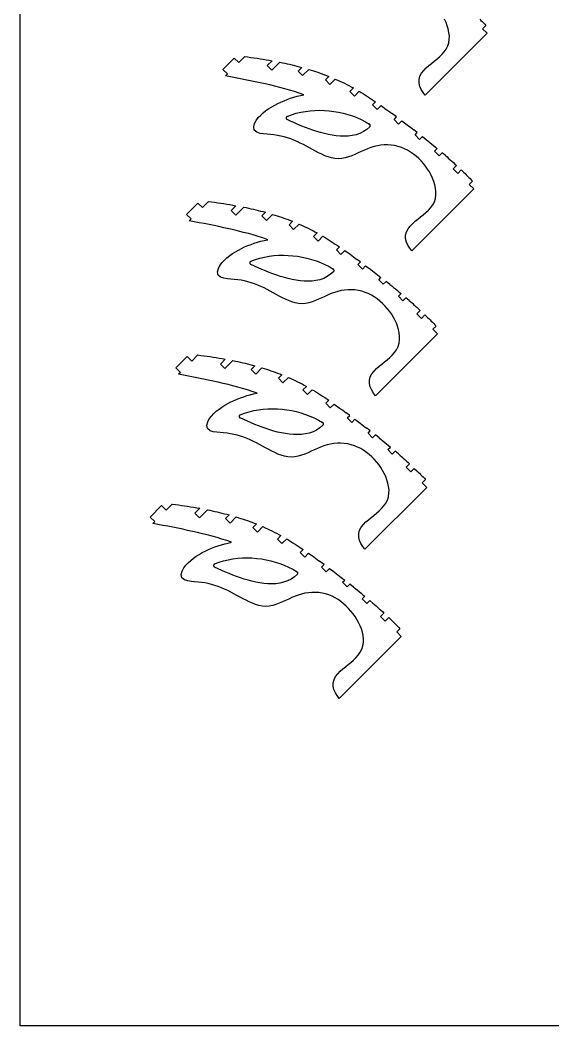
# Model space of a CAD drawing. Extents: x -203 to 90, y -279 to 286.
# Drawn here: x -203.4 to -56.8, y -279.4 to -2.6 of the extents above; entities that cross this region are included whole.
import ezdxf

# ---------------------------------------------------------------- set-up
doc = ezdxf.new("R2010")
doc.units = 0
doc.header["$MEASUREMENT"] = 0
doc.layers.get('0').update_dxf_attribs({"linetype": 'CONTINUOUS'})

msp = doc.modelspace()

# ---------------------------------------------------------------- linework, layer by layer
for p, q in [((-203.35, -279.44), (-203.35, 286.41)), ((-86.18, -3.21), (-86.58, -2.34)), ((-76.91, -2.3), (-76.56, -2.64)), ((-76.56, -2.64), (-76.22, -2.98)), ((-85.83, -4.09), (-86.18, -3.21)), ((-85.56, -5), (-85.83, -4.09)), ((-85.36, -5.94), (-85.56, -5)), ((-76.22, -2.98), (-75.88, -3.33)), ((-76.11, -4.92), (-75.2, -4.02)), ((-74.85, -6.18), (-76.11, -4.92)), ((-75.88, -3.33), (-75.54, -3.67)), ((-75.54, -3.67), (-75.2, -4.02)), ((-74.85, -6.18), (-91.89, -23.22)), ((-85.41, -8.78), (-85.27, -7.83)), ((-85.26, -6.88), (-85.36, -5.94)), ((-85.27, -7.83), (-85.26, -6.88)), ((-86.68, -11.31), (-86.12, -10.53)), ((-86.12, -10.53), (-85.69, -9.68)), ((-85.69, -9.68), (-85.41, -8.78)), ((-147.59, -16.14), (-144.47, -13.01)), ((-143.21, -14.27), (-144.47, -13.01)), ((-141.54, -12.6), (-143.21, -14.27)), ((-141.54, -12.6), (-140.7, -12.71)), ((-140.7, -12.71), (-139.86, -12.82)), ((-139.86, -12.82), (-139.02, -12.93)), ((-139.02, -12.93), (-138.18, -13.05)), ((-138.18, -13.05), (-137.34, -13.18)), ((-137.34, -13.18), (-136.5, -13.31)), ((-136.5, -13.31), (-135.66, -13.45)), ((-135.66, -13.45), (-134.83, -13.59)), ((-135.34, -15.09), (-133.99, -13.74)), ((-134.83, -13.59), (-133.99, -13.74)), ((-89.47, -13.89), (-88.73, -13.29)), ((-88.73, -13.29), (-88.01, -12.67)), ((-88.01, -12.67), (-87.31, -12.01)), ((-87.31, -12.01), (-86.68, -11.31)), ((-147.59, -16.14), (-146.33, -17.39)), ((-135.34, -15.09), (-134.08, -16.34)), ((-131.88, -14.15), (-134.08, -16.34)), ((-131.88, -14.15), (-131.21, -14.29)), ((-131.21, -14.29), (-130.54, -14.43)), ((-130.54, -14.43), (-129.87, -14.58)), ((-129.87, -14.58), (-129.2, -14.73)), ((-129.2, -14.73), (-128.53, -14.89)), ((-128.53, -14.89), (-127.87, -15.05)), ((-127.87, -15.05), (-127.2, -15.22)), ((-127.2, -15.22), (-126.54, -15.39)), ((-126.89, -16.58), (-125.88, -15.57)), ((-126.89, -16.58), (-125.63, -17.83)), ((-126.54, -15.39), (-125.88, -15.57)), ((-123.92, -16.13), (-125.63, -17.83)), ((-123.92, -16.13), (-123.3, -16.32)), ((-123.3, -16.32), (-122.68, -16.52)), ((-122.68, -16.52), (-122.07, -16.72)), ((-92.9, -17.16), (-92.32, -16.41)), ((-92.32, -16.41), (-91.66, -15.72)), ((-91.66, -15.72), (-90.95, -15.09)), ((-90.95, -15.09), (-90.21, -14.48)), ((-90.21, -14.48), (-89.47, -13.89)), ((-146.33, -17.39), (-146.86, -17.92)), ((-145.49, -18.17), (-146.86, -17.92)), ((-144.12, -18.43), (-145.49, -18.17)), ((-142.76, -18.69), (-144.12, -18.43)), ((-141.4, -18.96), (-142.76, -18.69)), ((-140.04, -19.23), (-141.4, -18.96)), ((-138.68, -19.52), (-140.04, -19.23)), ((-122.07, -16.72), (-121.45, -16.93)), ((-121.45, -16.93), (-120.84, -17.14)), ((-120.84, -17.14), (-120.23, -17.36)), ((-120.23, -17.36), (-119.62, -17.58)), ((-119.62, -17.58), (-119.02, -17.81)), ((-119.38, -19.02), (-118.42, -18.05)), ((-119.38, -19.02), (-118.12, -20.28)), ((-119.02, -17.81), (-118.42, -18.05)), ((-116.64, -18.79), (-118.12, -20.28)), ((-116.64, -18.79), (-116.01, -19.07)), ((-116.01, -19.07), (-115.37, -19.36)), ((-115.37, -19.36), (-114.75, -19.66)), ((-93.6, -18.92), (-93.35, -18)), ((-93.59, -19.87), (-93.6, -18.92)), ((-93.35, -18), (-92.9, -17.16)), ((-137.32, -19.81), (-138.68, -19.52)), ((-135.96, -20.11), (-137.32, -19.81)), ((-134.61, -20.42), (-135.96, -20.11)), ((-133.26, -20.75), (-134.61, -20.42)), ((-131.91, -21.08), (-133.26, -20.75)), ((-130.56, -21.44), (-131.91, -21.08)), ((-129.23, -21.81), (-130.56, -21.44)), ((-127.9, -22.21), (-129.23, -21.81)), ((-114.75, -19.66), (-114.12, -19.96)), ((-114.12, -19.96), (-113.5, -20.27)), ((-113.5, -20.27), (-112.89, -20.59)), ((-112.89, -20.59), (-112.27, -20.91)), ((-112.63, -22.21), (-111.66, -21.24)), ((-112.27, -20.91), (-111.66, -21.24)), ((-93.36, -20.79), (-93.59, -19.87)), ((-92.97, -21.66), (-93.36, -20.79)), ((-92.47, -22.46), (-92.97, -21.66)), ((-131.6, -25.11), (-130.73, -24.74)), ((-130.73, -24.74), (-129.84, -24.39)), ((-129.84, -24.39), (-128.94, -24.08)), ((-128.94, -24.08), (-128.04, -23.79)), ((-128.04, -23.79), (-127.12, -23.53)), ((-126.57, -22.64), (-127.9, -22.21)), ((-127.12, -23.53), (-126.19, -23.3)), ((-125.26, -23.1), (-126.57, -22.64)), ((-126.19, -23.3), (-125.26, -23.1)), ((-112.63, -22.21), (-111.37, -23.47)), ((-110.06, -22.16), (-111.37, -23.47)), ((-110.06, -22.16), (-109.49, -22.5)), ((-109.49, -22.5), (-108.91, -22.85)), ((-108.91, -22.85), (-108.34, -23.21)), ((-108.34, -23.21), (-107.78, -23.57)), ((-107.78, -23.57), (-107.21, -23.94)), ((-107.21, -23.94), (-106.65, -24.31)), ((-106.65, -24.31), (-106.1, -24.68)), ((-106.1, -24.68), (-105.54, -25.06)), ((-91.89, -23.22), (-92.47, -22.46)), ((-136.47, -28.07), (-135.73, -27.48)), ((-135.73, -27.48), (-134.95, -26.93)), ((-134.95, -26.93), (-134.14, -26.42)), ((-134.14, -26.42), (-133.31, -25.95)), ((-133.31, -25.95), (-132.47, -25.52)), ((-132.47, -25.52), (-131.6, -25.11)), ((-126.14, -27.9), (-124.86, -27.67)), ((-124.86, -27.67), (-123.56, -27.5)), ((-123.56, -27.5), (-122.25, -27.41)), ((-122.25, -27.41), (-120.94, -27.38)), ((-120.94, -27.38), (-119.63, -27.42)), ((-119.63, -27.42), (-118.32, -27.52)), ((-118.32, -27.52), (-117.02, -27.69)), ((-117.02, -27.69), (-115.73, -27.91)), ((-106.36, -25.89), (-105.54, -25.06)), ((-106.36, -25.89), (-105.1, -27.15)), ((-104.06, -26.1), (-105.1, -27.15)), ((-104.06, -26.1), (-102.62, -27.13)), ((-102.62, -27.13), (-102.14, -27.48)), ((-102.14, -27.48), (-101.66, -27.83)), ((-138.84, -31.01), (-138.39, -30.17)), ((-138.39, -30.17), (-137.82, -29.41)), ((-137.82, -29.41), (-137.17, -28.71)), ((-137.17, -28.71), (-136.47, -28.07)), ((-130.17, -29.4), (-130.18, -29.49)), ((-130.18, -29.49), (-130.17, -29.58)), ((-130.14, -29.31), (-130.17, -29.4)), ((-130.17, -29.58), (-130.15, -29.66)), ((-130.15, -29.66), (-130.11, -29.74)), ((-130.1, -29.23), (-130.14, -29.31)), ((-130.11, -29.74), (-130.06, -29.81)), ((-130.04, -29.17), (-130.1, -29.23)), ((-130.06, -29.81), (-129.99, -29.87)), ((-129.97, -29.11), (-130.04, -29.17)), ((-129.99, -29.87), (-129.91, -29.92)), ((-129.89, -29.07), (-129.97, -29.11)), ((-128.92, -30.39), (-129.91, -29.92)), ((-129.89, -29.07), (-128.67, -28.6)), ((-127.91, -30.85), (-128.92, -30.39)), ((-128.67, -28.6), (-127.42, -28.21)), ((-127.42, -28.21), (-126.14, -27.9)), ((-115.73, -27.91), (-114.46, -28.2)), ((-114.46, -28.2), (-113.19, -28.54)), ((-113.19, -28.54), (-111.95, -28.95)), ((-111.95, -28.95), (-110.72, -29.41)), ((-110.72, -29.41), (-109.52, -29.94)), ((-109.52, -29.94), (-108.35, -30.53)), ((-101.66, -27.83), (-101.19, -28.17)), ((-99.76, -29.22), (-101.19, -28.17)), ((-100.47, -29.94), (-99.76, -29.22)), ((-100.47, -29.94), (-99.21, -31.2)), ((-98.31, -30.3), (-99.21, -31.2)), ((-98.31, -30.3), (-96.9, -31.36)), ((-139.08, -31.93), (-138.84, -31.01)), ((-138.92, -32.85), (-139.08, -31.93)), ((-138.2, -33.45), (-138.92, -32.85)), ((-126.91, -31.29), (-127.91, -30.85)), ((-125.89, -31.72), (-126.91, -31.29)), ((-124.86, -32.13), (-125.89, -31.72)), ((-123.83, -32.52), (-124.86, -32.13)), ((-122.79, -32.88), (-123.83, -32.52)), ((-121.74, -33.22), (-122.79, -32.88)), ((-120.69, -33.53), (-121.74, -33.22)), ((-107.95, -32.65), (-108.87, -33.26)), ((-108.35, -30.53), (-107.22, -31.19)), ((-107.13, -31.91), (-107.95, -32.65)), ((-107.16, -31.23), (-107.22, -31.19)), ((-107.11, -31.28), (-107.16, -31.23)), ((-107.13, -31.91), (-107.08, -31.86)), ((-107.07, -31.33), (-107.11, -31.28)), ((-107.08, -31.86), (-107.05, -31.8)), ((-107.04, -31.39), (-107.07, -31.33)), ((-107.05, -31.8), (-107.02, -31.73)), ((-107.01, -31.46), (-107.04, -31.39)), ((-107.02, -31.73), (-107, -31.67)), ((-107, -31.53), (-107.01, -31.46)), ((-107, -31.6), (-107, -31.53)), ((-107, -31.67), (-107, -31.6)), ((-96.9, -31.36), (-96.43, -31.71)), ((-96.43, -31.71), (-95.96, -32.07)), ((-95.96, -32.07), (-95.49, -32.43)), ((-95.49, -32.43), (-95.03, -32.78)), ((-94.09, -33.5), (-95.03, -32.78)), ((-137.29, -33.73), (-138.2, -33.45)), ((-136.35, -33.88), (-137.29, -33.73)), ((-135.41, -33.97), (-136.35, -33.88)), ((-134.46, -34.05), (-135.41, -33.97)), ((-133.51, -34.14), (-134.46, -34.05)), ((-132.57, -34.28), (-133.51, -34.14)), ((-131.63, -34.46), (-132.57, -34.28)), ((-130.71, -34.69), (-131.63, -34.46)), ((-129.8, -34.96), (-130.71, -34.69)), ((-128.89, -35.27), (-129.8, -34.96)), ((-128.01, -35.61), (-128.89, -35.27)), ((-127.13, -35.99), (-128.01, -35.61)), ((-126.27, -36.39), (-127.13, -35.99)), ((-119.62, -33.81), (-120.69, -33.53)), ((-118.54, -34.06), (-119.62, -33.81)), ((-117.46, -34.26), (-118.54, -34.06)), ((-116.37, -34.41), (-117.46, -34.26)), ((-115.27, -34.51), (-116.37, -34.41)), ((-114.17, -34.54), (-115.27, -34.51)), ((-113.07, -34.49), (-114.17, -34.54)), ((-111.97, -34.35), (-113.07, -34.49)), ((-110.9, -34.11), (-111.97, -34.35)), ((-109.85, -33.75), (-110.9, -34.11)), ((-108.87, -33.26), (-109.85, -33.75)), ((-94.71, -34.12), (-94.09, -33.5)), ((-94.71, -34.12), (-93.45, -35.38)), ((-92.68, -34.61), (-93.45, -35.38)), ((-92.68, -34.61), (-91.65, -35.43)), ((-91.65, -35.43), (-91.13, -35.84)), ((-91.13, -35.84), (-90.62, -36.26)), ((-125.42, -36.82), (-126.27, -36.39)), ((-124.58, -37.26), (-125.42, -36.82)), ((-123.74, -37.72), (-124.58, -37.26)), ((-122.9, -38.17), (-123.74, -37.72)), ((-122.07, -38.63), (-122.9, -38.17)), ((-121.22, -39.07), (-122.07, -38.63)), ((-109.51, -38.72), (-110.38, -39.12)), ((-108.64, -38.33), (-109.51, -38.72)), ((-107.77, -37.96), (-108.64, -38.33)), ((-106.87, -37.63), (-107.77, -37.96)), ((-105.97, -37.35), (-106.87, -37.63)), ((-105.04, -37.13), (-105.97, -37.35)), ((-104.1, -36.98), (-105.04, -37.13)), ((-103.15, -36.89), (-104.1, -36.98)), ((-102.2, -36.89), (-103.15, -36.89)), ((-101.25, -36.95), (-102.2, -36.89)), ((-100.31, -37.1), (-101.25, -36.95)), ((-99.38, -37.31), (-100.31, -37.1)), ((-98.47, -37.6), (-99.38, -37.31)), ((-97.59, -37.96), (-98.47, -37.6)), ((-96.74, -38.39), (-97.59, -37.96)), ((-95.92, -38.88), (-96.74, -38.39)), ((-90.62, -36.26), (-90.11, -36.68)), ((-90.11, -36.68), (-89.6, -37.09)), ((-89.6, -37.09), (-89.09, -37.52)), ((-89.31, -38.66), (-88.58, -37.94)), ((-89.31, -38.66), (-88.05, -39.92)), ((-89.09, -37.52), (-88.58, -37.94)), ((-120.37, -39.49), (-121.22, -39.07)), ((-119.5, -39.88), (-120.37, -39.49)), ((-118.61, -40.21), (-119.5, -39.88)), ((-117.7, -40.48), (-118.61, -40.21)), ((-116.76, -40.66), (-117.7, -40.48)), ((-115.81, -40.72), (-116.76, -40.66)), ((-114.86, -40.67), (-115.81, -40.72)), ((-113.92, -40.49), (-114.86, -40.67)), ((-113.01, -40.22), (-113.92, -40.49)), ((-112.12, -39.88), (-113.01, -40.22)), ((-111.25, -39.51), (-112.12, -39.88)), ((-110.38, -39.12), (-111.25, -39.51)), ((-95.14, -39.42), (-95.92, -38.88)), ((-94.4, -40.02), (-95.14, -39.42)), ((-93.69, -40.65), (-94.4, -40.02)), ((-93.02, -41.33), (-93.69, -40.65)), ((-92.39, -42.04), (-93.02, -41.33)), ((-87.22, -39.09), (-88.05, -39.92)), ((-86.34, -39.86), (-87.22, -39.09)), ((-86.34, -39.86), (-85.9, -40.24)), ((-85.9, -40.24), (-85.46, -40.63)), ((-85.46, -40.63), (-85.02, -41.01)), ((-85.02, -41.01), (-84.59, -41.4)), ((-84.59, -41.4), (-84.15, -41.8)), ((-91.79, -42.79), (-92.39, -42.04)), ((-91.24, -43.56), (-91.79, -42.79)), ((-90.73, -44.37), (-91.24, -43.56)), ((-84.23, -43.52), (-83.29, -42.59)), ((-84.23, -43.52), (-82.97, -44.78)), ((-84.15, -41.8), (-83.72, -42.19)), ((-83.72, -42.19), (-83.29, -42.59)), ((-81.99, -43.81), (-82.97, -44.78)), ((-81.29, -44.48), (-81.99, -43.81)), ((-90.27, -45.2), (-90.73, -44.37)), ((-89.87, -46.06), (-90.27, -45.2)), ((-89.52, -46.95), (-89.87, -46.06)), ((-89.25, -47.86), (-89.52, -46.95)), ((-81.29, -44.48), (-80.95, -44.82)), ((-80.95, -44.82), (-80.6, -45.15)), ((-80.6, -45.15), (-80.26, -45.5)), ((-80.26, -45.5), (-79.91, -45.84)), ((-79.91, -45.84), (-79.57, -46.18)), ((-79.8, -47.78), (-78.89, -46.88)), ((-79.57, -46.18), (-79.23, -46.53)), ((-79.23, -46.53), (-78.89, -46.88)), ((-78.54, -49.04), (-95.58, -66.08)), ((-89.05, -48.79), (-89.25, -47.86)), ((-88.95, -49.74), (-89.05, -48.79)), ((-88.96, -50.69), (-88.95, -49.74)), ((-78.54, -49.04), (-79.8, -47.78)), ((-151.51, -52.5), (-153.18, -54.17)), ((-151.51, -52.5), (-150.67, -52.6)), ((-150.67, -52.6), (-149.83, -52.71)), ((-89.81, -53.39), (-89.38, -52.54)), ((-89.38, -52.54), (-89.1, -51.63)), ((-89.1, -51.63), (-88.96, -50.69)), ((-157.57, -56.03), (-154.44, -52.91)), ((-153.18, -54.17), (-154.44, -52.91)), ((-149.83, -52.71), (-148.99, -52.83)), ((-148.99, -52.83), (-148.15, -52.95)), ((-148.15, -52.95), (-147.31, -53.08)), ((-147.31, -53.08), (-146.47, -53.21)), ((-146.47, -53.21), (-145.64, -53.34)), ((-145.64, -53.34), (-144.8, -53.49)), ((-145.31, -54.98), (-143.97, -53.64)), ((-145.31, -54.98), (-144.05, -56.24)), ((-144.8, -53.49), (-143.97, -53.64)), ((-141.85, -54.04), (-144.05, -56.24)), ((-141.85, -54.04), (-141.18, -54.18)), ((-141.18, -54.18), (-140.51, -54.33)), ((-140.51, -54.33), (-139.84, -54.47)), ((-139.84, -54.47), (-139.17, -54.63)), ((-139.17, -54.63), (-138.51, -54.78)), ((-138.51, -54.78), (-137.84, -54.95)), ((-137.84, -54.95), (-137.18, -55.11)), ((-137.18, -55.11), (-136.51, -55.29)), ((-136.51, -55.29), (-135.85, -55.46)), ((-91.7, -55.53), (-91, -54.87)), ((-91, -54.87), (-90.37, -54.17)), ((-90.37, -54.17), (-89.81, -53.39)), ((-157.57, -56.03), (-156.31, -57.29)), ((-156.31, -57.29), (-156.83, -57.82)), ((-155.46, -58.07), (-156.83, -57.82)), ((-154.1, -58.32), (-155.46, -58.07)), ((-136.86, -56.47), (-135.85, -55.46)), ((-136.86, -56.47), (-135.6, -57.73)), ((-133.9, -56.03), (-135.6, -57.73)), ((-133.9, -56.03), (-133.28, -56.22)), ((-133.28, -56.22), (-132.66, -56.41)), ((-132.66, -56.41), (-132.04, -56.62)), ((-132.04, -56.62), (-131.43, -56.82)), ((-131.43, -56.82), (-130.82, -57.04)), ((-130.82, -57.04), (-130.21, -57.25)), ((-130.21, -57.25), (-129.6, -57.48)), ((-129.6, -57.48), (-128.99, -57.71)), ((-129.36, -58.91), (-128.39, -57.95)), ((-128.99, -57.71), (-128.39, -57.95)), ((-95.35, -58.58), (-94.64, -57.95)), ((-94.64, -57.95), (-93.9, -57.34)), ((-93.9, -57.34), (-93.16, -56.75)), ((-93.16, -56.75), (-92.42, -56.15)), ((-92.42, -56.15), (-91.7, -55.53)), ((-152.73, -58.59), (-154.1, -58.32)), ((-151.37, -58.85), (-152.73, -58.59)), ((-150.01, -59.13), (-151.37, -58.85)), ((-148.65, -59.41), (-150.01, -59.13)), ((-147.29, -59.71), (-148.65, -59.41)), ((-145.93, -60.01), (-147.29, -59.71)), ((-144.58, -60.32), (-145.93, -60.01)), ((-143.23, -60.64), (-144.58, -60.32)), ((-141.88, -60.98), (-143.23, -60.64)), ((-129.36, -58.91), (-128.1, -60.17)), ((-126.61, -58.69), (-128.1, -60.17)), ((-126.61, -58.69), (-125.98, -58.97)), ((-125.98, -58.97), (-125.35, -59.26)), ((-125.35, -59.26), (-124.72, -59.55)), ((-124.72, -59.55), (-124.1, -59.86)), ((-124.1, -59.86), (-123.48, -60.17)), ((-123.48, -60.17), (-122.86, -60.48)), ((-122.86, -60.48), (-122.25, -60.81)), ((-122.25, -60.81), (-121.64, -61.14)), ((-97.29, -61.77), (-97.04, -60.86)), ((-97.04, -60.86), (-96.59, -60.02)), ((-96.59, -60.02), (-96.01, -59.26)), ((-96.01, -59.26), (-95.35, -58.58)), ((-140.54, -61.34), (-141.88, -60.98)), ((-139.2, -61.71), (-140.54, -61.34)), ((-137.87, -62.11), (-139.2, -61.71)), ((-138.01, -63.68), (-137.09, -63.43)), ((-136.55, -62.53), (-137.87, -62.11)), ((-137.09, -63.43), (-136.17, -63.2)), ((-135.24, -63), (-136.55, -62.53)), ((-136.17, -63.2), (-135.24, -63)), ((-122.61, -62.11), (-121.64, -61.14)), ((-122.61, -62.11), (-121.35, -63.37)), ((-120.04, -62.06), (-121.35, -63.37)), ((-120.04, -62.06), (-119.46, -62.4)), ((-119.46, -62.4), (-118.89, -62.75)), ((-118.89, -62.75), (-118.32, -63.11)), ((-118.32, -63.11), (-117.75, -63.47)), ((-117.75, -63.47), (-117.19, -63.83)), ((-97.28, -62.72), (-97.29, -61.77)), ((-97.05, -63.65), (-97.28, -62.72)), ((-96.66, -64.51), (-97.05, -63.65)), ((-144.92, -66.83), (-144.11, -66.32)), ((-144.11, -66.32), (-143.29, -65.85)), ((-143.29, -65.85), (-142.44, -65.41)), ((-142.44, -65.41), (-141.58, -65.01)), ((-141.58, -65.01), (-140.7, -64.63)), ((-140.7, -64.63), (-139.82, -64.29)), ((-139.82, -64.29), (-138.92, -63.97)), ((-138.92, -63.97), (-138.01, -63.68)), ((-117.19, -63.83), (-116.63, -64.21)), ((-116.63, -64.21), (-116.07, -64.58)), ((-116.34, -65.78), (-115.51, -64.96)), ((-116.34, -65.78), (-115.08, -67.04)), ((-116.07, -64.58), (-115.51, -64.96)), ((-114.03, -65.99), (-115.08, -67.04)), ((-114.03, -65.99), (-112.59, -67.03)), ((-96.16, -65.32), (-96.66, -64.51)), ((-95.58, -66.08), (-96.16, -65.32)), ((-147.8, -69.3), (-147.15, -68.61)), ((-147.15, -68.61), (-146.45, -67.97)), ((-146.45, -67.97), (-145.7, -67.37)), ((-145.7, -67.37), (-144.92, -66.83)), ((-140.12, -69.21), (-140.14, -69.29)), ((-140.07, -69.13), (-140.12, -69.21)), ((-140.01, -69.06), (-140.07, -69.13)), ((-139.95, -69.01), (-140.01, -69.06)), ((-139.87, -68.96), (-139.95, -69.01)), ((-139.87, -68.96), (-138.64, -68.5)), ((-138.64, -68.5), (-137.39, -68.11)), ((-137.39, -68.11), (-136.12, -67.8)), ((-136.12, -67.8), (-134.83, -67.56)), ((-134.83, -67.56), (-133.53, -67.4)), ((-133.53, -67.4), (-132.22, -67.31)), ((-132.22, -67.31), (-130.91, -67.28)), ((-130.91, -67.28), (-129.6, -67.32)), ((-129.6, -67.32), (-128.3, -67.42)), ((-128.3, -67.42), (-127, -67.58)), ((-127, -67.58), (-125.71, -67.81)), ((-125.71, -67.81), (-124.43, -68.09)), ((-124.43, -68.09), (-123.17, -68.44)), ((-123.17, -68.44), (-121.92, -68.84)), ((-121.92, -68.84), (-120.7, -69.31)), ((-112.59, -67.03), (-112.11, -67.38)), ((-112.11, -67.38), (-111.64, -67.72)), ((-111.64, -67.72), (-111.16, -68.07)), ((-111.16, -68.07), (-110.68, -68.42)), ((-109.73, -69.12), (-110.68, -68.42)), ((-110.45, -69.84), (-109.73, -69.12)), ((-149.06, -71.82), (-148.81, -70.91)), ((-148.9, -72.75), (-149.06, -71.82)), ((-148.81, -70.91), (-148.37, -70.07)), ((-148.37, -70.07), (-147.8, -69.3)), ((-140.14, -69.29), (-140.15, -69.38)), ((-140.15, -69.38), (-140.15, -69.47)), ((-140.15, -69.47), (-140.12, -69.56)), ((-140.12, -69.56), (-140.08, -69.64)), ((-140.08, -69.64), (-140.03, -69.71)), ((-140.03, -69.71), (-139.96, -69.77)), ((-139.96, -69.77), (-139.89, -69.82)), ((-138.89, -70.29), (-139.89, -69.82)), ((-137.89, -70.75), (-138.89, -70.29)), ((-136.88, -71.19), (-137.89, -70.75)), ((-135.86, -71.62), (-136.88, -71.19)), ((-134.84, -72.03), (-135.86, -71.62)), ((-120.7, -69.31), (-119.5, -69.83)), ((-119.5, -69.83), (-118.33, -70.43)), ((-118.33, -70.43), (-117.19, -71.08)), ((-117.1, -71.81), (-117.92, -72.54)), ((-117.14, -71.12), (-117.19, -71.08)), ((-117.09, -71.17), (-117.14, -71.12)), ((-117.1, -71.81), (-117.06, -71.76)), ((-117.04, -71.23), (-117.09, -71.17)), ((-117.06, -71.76), (-117.02, -71.7)), ((-117.01, -71.29), (-117.04, -71.23)), ((-117.02, -71.7), (-117, -71.63)), ((-116.99, -71.36), (-117.01, -71.29)), ((-117, -71.63), (-116.98, -71.56)), ((-116.97, -71.42), (-116.99, -71.36)), ((-116.98, -71.56), (-116.97, -71.49)), ((-116.97, -71.49), (-116.97, -71.42)), ((-110.45, -69.84), (-109.19, -71.1)), ((-108.29, -70.19), (-109.19, -71.1)), ((-108.29, -70.19), (-106.87, -71.25)), ((-106.87, -71.25), (-106.4, -71.61)), ((-106.4, -71.61), (-105.94, -71.97)), ((-105.94, -71.97), (-105.47, -72.32)), ((-148.18, -73.35), (-148.9, -72.75)), ((-147.27, -73.63), (-148.18, -73.35)), ((-146.33, -73.78), (-147.27, -73.63)), ((-145.38, -73.87), (-146.33, -73.78)), ((-144.43, -73.94), (-145.38, -73.87)), ((-143.48, -74.04), (-144.43, -73.94)), ((-142.54, -74.18), (-143.48, -74.04)), ((-141.61, -74.36), (-142.54, -74.18)), ((-140.68, -74.59), (-141.61, -74.36)), ((-139.77, -74.86), (-140.68, -74.59)), ((-133.81, -72.41), (-134.84, -72.03)), ((-132.77, -72.78), (-133.81, -72.41)), ((-131.72, -73.12), (-132.77, -72.78)), ((-130.66, -73.43), (-131.72, -73.12)), ((-129.59, -73.71), (-130.66, -73.43)), ((-128.52, -73.96), (-129.59, -73.71)), ((-127.43, -74.16), (-128.52, -73.96)), ((-126.34, -74.31), (-127.43, -74.16)), ((-125.24, -74.41), (-126.34, -74.31)), ((-124.14, -74.44), (-125.24, -74.41)), ((-123.04, -74.39), (-124.14, -74.44)), ((-121.95, -74.25), (-123.04, -74.39)), ((-120.87, -74.01), (-121.95, -74.25)), ((-119.83, -73.65), (-120.87, -74.01)), ((-118.84, -73.16), (-119.83, -73.65)), ((-117.92, -72.54), (-118.84, -73.16)), ((-105.47, -72.32), (-105, -72.68)), ((-105, -72.68), (-104.07, -73.4)), ((-104.69, -74.02), (-104.07, -73.4)), ((-104.69, -74.02), (-103.43, -75.28)), ((-102.66, -74.51), (-103.43, -75.28)), ((-101.62, -75.33), (-102.66, -74.51)), ((-138.87, -75.17), (-139.77, -74.86)), ((-137.98, -75.51), (-138.87, -75.17)), ((-137.11, -75.89), (-137.98, -75.51)), ((-136.24, -76.29), (-137.11, -75.89)), ((-135.39, -76.72), (-136.24, -76.29)), ((-134.55, -77.16), (-135.39, -76.72)), ((-133.71, -77.61), (-134.55, -77.16)), ((-116.85, -77.53), (-117.74, -77.86)), ((-115.94, -77.24), (-116.85, -77.53)), ((-115.01, -77.02), (-115.94, -77.24)), ((-114.07, -76.87), (-115.01, -77.02)), ((-113.12, -76.79), (-114.07, -76.87)), ((-112.17, -76.78), (-113.12, -76.79)), ((-111.22, -76.85), (-112.17, -76.78)), ((-110.28, -76.99), (-111.22, -76.85)), ((-109.35, -77.21), (-110.28, -76.99)), ((-108.45, -77.5), (-109.35, -77.21)), ((-107.57, -77.86), (-108.45, -77.5)), ((-101.62, -75.33), (-101.11, -75.74)), ((-101.11, -75.74), (-100.6, -76.16)), ((-100.6, -76.16), (-100.08, -76.57)), ((-100.08, -76.57), (-99.57, -76.99)), ((-99.57, -76.99), (-99.07, -77.41)), ((-99.07, -77.41), (-98.56, -77.83)), ((-132.88, -78.07), (-133.71, -77.61)), ((-132.04, -78.53), (-132.88, -78.07)), ((-131.2, -78.97), (-132.04, -78.53)), ((-130.34, -79.39), (-131.2, -78.97)), ((-129.47, -79.77), (-130.34, -79.39)), ((-128.58, -80.11), (-129.47, -79.77)), ((-127.67, -80.38), (-128.58, -80.11)), ((-122.99, -80.12), (-123.9, -80.39)), ((-122.1, -79.78), (-122.99, -80.12)), ((-121.22, -79.41), (-122.1, -79.78)), ((-120.35, -79.01), (-121.22, -79.41)), ((-119.49, -78.62), (-120.35, -79.01)), ((-118.62, -78.23), (-119.49, -78.62)), ((-117.74, -77.86), (-118.62, -78.23)), ((-106.72, -78.29), (-107.57, -77.86)), ((-105.9, -78.78), (-106.72, -78.29)), ((-105.12, -79.32), (-105.9, -78.78)), ((-104.37, -79.92), (-105.12, -79.32)), ((-103.67, -80.55), (-104.37, -79.92)), ((-99.28, -78.56), (-98.56, -77.83)), ((-99.28, -78.56), (-98.02, -79.82)), ((-97.19, -78.99), (-98.02, -79.82)), ((-96.31, -79.75), (-97.19, -78.99)), ((-96.31, -79.75), (-95.87, -80.14)), ((-95.87, -80.14), (-95.43, -80.52)), ((-126.73, -80.55), (-127.67, -80.38)), ((-125.78, -80.62), (-126.73, -80.55)), ((-124.83, -80.57), (-125.78, -80.62)), ((-123.9, -80.39), (-124.83, -80.57)), ((-102.99, -81.23), (-103.67, -80.55)), ((-102.36, -81.94), (-102.99, -81.23)), ((-101.77, -82.68), (-102.36, -81.94)), ((-101.22, -83.46), (-101.77, -82.68)), ((-95.43, -80.52), (-94.99, -80.91)), ((-94.99, -80.91), (-94.56, -81.3)), ((-94.56, -81.3), (-94.13, -81.69)), ((-94.2, -83.42), (-93.26, -82.48)), ((-94.13, -81.69), (-93.69, -82.09)), ((-93.69, -82.09), (-93.26, -82.48)), ((-100.71, -84.26), (-101.22, -83.46)), ((-100.25, -85.1), (-100.71, -84.26)), ((-99.84, -85.96), (-100.25, -85.1)), ((-94.2, -83.42), (-92.94, -84.68)), ((-91.96, -83.7), (-92.94, -84.68)), ((-91.27, -84.38), (-91.96, -83.7)), ((-91.27, -84.38), (-90.92, -84.71)), ((-90.92, -84.71), (-90.57, -85.05)), ((-90.57, -85.05), (-90.23, -85.39)), ((-90.23, -85.39), (-89.89, -85.74)), ((-89.89, -85.74), (-89.55, -86.08)), ((-99.5, -86.85), (-99.84, -85.96)), ((-99.22, -87.76), (-99.5, -86.85)), ((-99.03, -88.69), (-99.22, -87.76)), ((-89.77, -87.67), (-88.87, -86.77)), ((-88.51, -88.93), (-89.77, -87.67)), ((-89.55, -86.08), (-89.21, -86.43)), ((-89.21, -86.43), (-88.87, -86.77)), ((-88.51, -88.93), (-105.55, -105.97)), ((-99.08, -91.53), (-98.94, -90.59)), ((-98.93, -89.64), (-99.03, -88.69)), ((-98.94, -90.59), (-98.93, -89.64)), ((-100.98, -94.77), (-100.34, -94.06)), ((-100.34, -94.06), (-99.79, -93.29)), ((-99.79, -93.29), (-99.36, -92.44)), ((-99.36, -92.44), (-99.08, -91.53)), ((-160.5, -98.28), (-157.38, -95.15)), ((-156.12, -96.41), (-157.38, -95.15)), ((-154.44, -94.74), (-156.12, -96.41)), ((-154.44, -94.74), (-153.6, -94.85)), ((-153.6, -94.85), (-152.76, -94.96)), ((-152.76, -94.96), (-151.92, -95.07)), ((-151.92, -95.07), (-151.08, -95.19)), ((-151.08, -95.19), (-150.25, -95.32)), ((-150.25, -95.32), (-149.41, -95.45)), ((-149.41, -95.45), (-148.57, -95.59)), ((-148.57, -95.59), (-147.74, -95.73)), ((-148.25, -97.23), (-146.9, -95.88)), ((-147.74, -95.73), (-146.9, -95.88)), ((-144.79, -96.29), (-146.99, -98.49)), ((-144.79, -96.29), (-144.12, -96.43)), ((-144.12, -96.43), (-143.45, -96.57)), ((-143.45, -96.57), (-142.78, -96.72)), ((-142.78, -96.72), (-142.11, -96.87)), ((-142.11, -96.87), (-141.44, -97.03)), ((-103.88, -97.24), (-103.13, -96.64)), ((-103.13, -96.64), (-102.39, -96.04)), ((-102.39, -96.04), (-101.67, -95.42)), ((-101.67, -95.42), (-100.98, -94.77)), ((-160.5, -98.28), (-159.24, -99.54)), ((-159.24, -99.54), (-159.76, -100.06)), ((-148.25, -97.23), (-146.99, -98.49)), ((-141.44, -97.03), (-140.78, -97.19)), ((-140.78, -97.19), (-140.11, -97.36)), ((-140.11, -97.36), (-139.45, -97.53)), ((-139.79, -98.72), (-138.79, -97.71)), ((-139.79, -98.72), (-138.53, -99.98)), ((-139.45, -97.53), (-138.79, -97.71)), ((-136.83, -98.27), (-138.53, -99.98)), ((-136.83, -98.27), (-136.21, -98.46)), ((-136.21, -98.46), (-135.59, -98.66)), ((-135.59, -98.66), (-134.98, -98.86)), ((-134.98, -98.86), (-134.36, -99.07)), ((-134.36, -99.07), (-133.75, -99.28)), ((-133.75, -99.28), (-133.14, -99.5)), ((-133.14, -99.5), (-132.53, -99.72)), ((-106.57, -99.91), (-105.98, -99.16)), ((-105.98, -99.16), (-105.32, -98.48)), ((-105.32, -98.48), (-104.61, -97.84)), ((-104.61, -97.84), (-103.88, -97.24)), ((-158.4, -100.31), (-159.76, -100.06)), ((-157.03, -100.57), (-158.4, -100.31)), ((-155.67, -100.83), (-157.03, -100.57)), ((-154.31, -101.1), (-155.67, -100.83)), ((-152.94, -101.37), (-154.31, -101.1)), ((-151.58, -101.66), (-152.94, -101.37)), ((-150.22, -101.95), (-151.58, -101.66)), ((-148.87, -102.25), (-150.22, -101.95)), ((-147.51, -102.56), (-148.87, -102.25)), ((-132.53, -99.72), (-131.93, -99.96)), ((-132.29, -101.16), (-131.32, -100.19)), ((-132.29, -101.16), (-131.03, -102.42)), ((-131.93, -99.96), (-131.32, -100.19)), ((-129.55, -100.93), (-131.03, -102.42)), ((-129.55, -100.93), (-128.91, -101.22)), ((-128.91, -101.22), (-128.28, -101.5)), ((-128.28, -101.5), (-127.65, -101.8)), ((-127.65, -101.8), (-127.03, -102.1)), ((-127.03, -102.1), (-126.41, -102.41)), ((-126.41, -102.41), (-125.79, -102.73)), ((-107.26, -101.67), (-107.02, -100.75)), ((-107.26, -102.62), (-107.26, -101.67)), ((-107.02, -100.75), (-106.57, -99.91)), ((-146.16, -102.89), (-147.51, -102.56)), ((-144.82, -103.23), (-146.16, -102.89)), ((-143.47, -103.58), (-144.82, -103.23)), ((-142.13, -103.95), (-143.47, -103.58)), ((-140.8, -104.35), (-142.13, -103.95)), ((-139.48, -104.78), (-140.8, -104.35)), ((-138.17, -105.24), (-139.48, -104.78)), ((-125.79, -102.73), (-125.18, -103.05)), ((-125.54, -104.35), (-124.57, -103.38)), ((-125.54, -104.35), (-124.28, -105.61)), ((-125.18, -103.05), (-124.57, -103.38)), ((-122.97, -104.3), (-124.28, -105.61)), ((-122.97, -104.3), (-122.39, -104.65)), ((-122.39, -104.65), (-121.82, -105)), ((-121.82, -105), (-121.25, -105.35)), ((-107.03, -103.54), (-107.26, -102.62)), ((-106.63, -104.41), (-107.03, -103.54)), ((-106.13, -105.22), (-106.63, -104.41)), ((-146.22, -108.09), (-145.37, -107.66)), ((-145.37, -107.66), (-144.51, -107.25)), ((-144.51, -107.25), (-143.64, -106.88)), ((-143.64, -106.88), (-142.75, -106.53)), ((-142.75, -106.53), (-141.85, -106.22)), ((-141.85, -106.22), (-140.94, -105.93)), ((-140.94, -105.93), (-140.03, -105.67)), ((-140.03, -105.67), (-139.1, -105.44)), ((-139.1, -105.44), (-138.17, -105.24)), ((-121.25, -105.35), (-120.68, -105.71)), ((-120.68, -105.71), (-120.12, -106.08)), ((-120.12, -106.08), (-119.56, -106.45)), ((-119.56, -106.45), (-119, -106.83)), ((-119.27, -108.03), (-118.45, -107.2)), ((-119, -106.83), (-118.45, -107.2)), ((-105.55, -105.97), (-106.13, -105.22)), ((-150.08, -110.85), (-149.38, -110.21)), ((-149.38, -110.21), (-148.63, -109.62)), ((-148.63, -109.62), (-147.85, -109.07)), ((-147.85, -109.07), (-147.05, -108.56)), ((-147.05, -108.56), (-146.22, -108.09)), ((-142.8, -111.21), (-141.58, -110.74)), ((-141.58, -110.74), (-140.33, -110.35)), ((-140.33, -110.35), (-139.05, -110.04)), ((-139.05, -110.04), (-137.76, -109.81)), ((-137.76, -109.81), (-136.46, -109.65)), ((-136.46, -109.65), (-135.16, -109.55)), ((-135.16, -109.55), (-133.85, -109.53)), ((-133.85, -109.53), (-132.54, -109.56)), ((-132.54, -109.56), (-131.23, -109.67)), ((-131.23, -109.67), (-129.93, -109.83)), ((-129.93, -109.83), (-128.64, -110.05)), ((-128.64, -110.05), (-127.36, -110.34)), ((-127.36, -110.34), (-126.1, -110.68)), ((-126.1, -110.68), (-124.85, -111.09)), ((-119.27, -108.03), (-118.01, -109.29)), ((-116.96, -108.24), (-118.01, -109.29)), ((-116.96, -108.24), (-115.53, -109.27)), ((-115.53, -109.27), (-115.05, -109.62)), ((-115.05, -109.62), (-114.57, -109.97)), ((-114.57, -109.97), (-114.09, -110.31)), ((-114.09, -110.31), (-113.62, -110.66)), ((-112.67, -111.36), (-113.62, -110.66)), ((-151.99, -114.07), (-151.75, -113.15)), ((-151.75, -113.15), (-151.3, -112.31)), ((-151.3, -112.31), (-150.73, -111.55)), ((-150.73, -111.55), (-150.08, -110.85)), ((-143.08, -111.54), (-143.09, -111.63)), ((-143.09, -111.63), (-143.08, -111.72)), ((-143.05, -111.45), (-143.08, -111.54)), ((-143.08, -111.72), (-143.06, -111.8)), ((-143.06, -111.8), (-143.02, -111.88)), ((-143.01, -111.38), (-143.05, -111.45)), ((-143.02, -111.88), (-142.96, -111.96)), ((-142.95, -111.31), (-143.01, -111.38)), ((-142.96, -111.96), (-142.9, -112.02)), ((-142.88, -111.25), (-142.95, -111.31)), ((-142.9, -112.02), (-142.82, -112.06)), ((-142.8, -111.21), (-142.88, -111.25)), ((-141.82, -112.53), (-142.82, -112.06)), ((-140.82, -112.99), (-141.82, -112.53)), ((-139.81, -113.44), (-140.82, -112.99)), ((-138.8, -113.86), (-139.81, -113.44)), ((-124.85, -111.09), (-123.63, -111.55)), ((-123.63, -111.55), (-122.43, -112.08)), ((-122.43, -112.08), (-121.26, -112.67)), ((-121.26, -112.67), (-120.13, -113.33)), ((-120.07, -113.37), (-120.13, -113.33)), ((-120.02, -113.42), (-120.07, -113.37)), ((-119.98, -113.47), (-120.02, -113.42)), ((-119.94, -113.53), (-119.98, -113.47)), ((-113.38, -112.08), (-112.67, -111.36)), ((-113.38, -112.08), (-112.12, -113.34)), ((-111.22, -112.44), (-112.12, -113.34)), ((-111.22, -112.44), (-109.81, -113.5)), ((-109.81, -113.5), (-109.34, -113.85)), ((-151.83, -114.99), (-151.99, -114.07)), ((-151.11, -115.59), (-151.83, -114.99)), ((-150.2, -115.87), (-151.11, -115.59)), ((-149.26, -116.02), (-150.2, -115.87)), ((-148.31, -116.11), (-149.26, -116.02)), ((-147.36, -116.19), (-148.31, -116.11)), ((-146.42, -116.28), (-147.36, -116.19)), ((-145.47, -116.42), (-146.42, -116.28)), ((-137.77, -114.27), (-138.8, -113.86)), ((-136.74, -114.66), (-137.77, -114.27)), ((-135.7, -115.02), (-136.74, -114.66)), ((-134.65, -115.36), (-135.7, -115.02)), ((-133.59, -115.68), (-134.65, -115.36)), ((-132.53, -115.96), (-133.59, -115.68)), ((-131.45, -116.2), (-132.53, -115.96)), ((-130.37, -116.4), (-131.45, -116.2)), ((-123.8, -116.25), (-124.88, -116.49)), ((-122.76, -115.89), (-123.8, -116.25)), ((-121.77, -115.4), (-122.76, -115.89)), ((-120.86, -114.79), (-121.77, -115.4)), ((-120.04, -114.05), (-120.86, -114.79)), ((-120.04, -114.05), (-119.99, -114)), ((-119.99, -114), (-119.96, -113.94)), ((-119.96, -113.94), (-119.93, -113.88)), ((-119.92, -113.6), (-119.94, -113.53)), ((-119.93, -113.88), (-119.91, -113.81)), ((-119.91, -113.67), (-119.92, -113.6)), ((-119.9, -113.74), (-119.91, -113.67)), ((-119.91, -113.81), (-119.9, -113.74)), ((-109.34, -113.85), (-108.87, -114.21)), ((-108.87, -114.21), (-108.4, -114.57)), ((-108.4, -114.57), (-107.93, -114.93)), ((-107, -115.64), (-107.93, -114.93)), ((-107.62, -116.26), (-107, -115.64)), ((-107.62, -116.26), (-106.36, -117.52)), ((-144.54, -116.6), (-145.47, -116.42)), ((-143.62, -116.83), (-144.54, -116.6)), ((-142.7, -117.1), (-143.62, -116.83)), ((-141.8, -117.41), (-142.7, -117.1)), ((-140.92, -117.76), (-141.8, -117.41)), ((-140.04, -118.13), (-140.92, -117.76)), ((-139.18, -118.54), (-140.04, -118.13)), ((-138.33, -118.96), (-139.18, -118.54)), ((-137.48, -119.4), (-138.33, -118.96)), ((-129.28, -116.55), (-130.37, -116.4)), ((-128.18, -116.65), (-129.28, -116.55)), ((-127.07, -116.68), (-128.18, -116.65)), ((-125.97, -116.63), (-127.07, -116.68)), ((-124.88, -116.49), (-125.97, -116.63)), ((-116.06, -119.04), (-117.01, -119.12)), ((-115.11, -119.03), (-116.06, -119.04)), ((-114.16, -119.09), (-115.11, -119.03)), ((-105.59, -116.75), (-106.36, -117.52)), ((-104.56, -117.57), (-105.59, -116.75)), ((-104.56, -117.57), (-104.04, -117.99)), ((-104.04, -117.99), (-103.53, -118.4)), ((-103.53, -118.4), (-103.02, -118.82)), ((-103.02, -118.82), (-102.51, -119.24)), ((-136.65, -119.86), (-137.48, -119.4)), ((-135.81, -120.31), (-136.65, -119.86)), ((-134.97, -120.77), (-135.81, -120.31)), ((-134.13, -121.21), (-134.97, -120.77)), ((-133.28, -121.63), (-134.13, -121.21)), ((-132.41, -122.02), (-133.28, -121.63)), ((-124.15, -121.65), (-125.03, -122.02)), ((-123.29, -121.26), (-124.15, -121.65)), ((-122.42, -120.86), (-123.29, -121.26)), ((-121.55, -120.47), (-122.42, -120.86)), ((-120.67, -120.1), (-121.55, -120.47)), ((-119.78, -119.77), (-120.67, -120.1)), ((-118.87, -119.49), (-119.78, -119.77)), ((-117.95, -119.27), (-118.87, -119.49)), ((-117.01, -119.12), (-117.95, -119.27)), ((-113.21, -119.24), (-114.16, -119.09)), ((-112.29, -119.45), (-113.21, -119.24)), ((-111.38, -119.74), (-112.29, -119.45)), ((-110.5, -120.1), (-111.38, -119.74)), ((-109.65, -120.53), (-110.5, -120.1)), ((-108.83, -121.02), (-109.65, -120.53)), ((-108.05, -121.57), (-108.83, -121.02)), ((-107.31, -122.16), (-108.05, -121.57)), ((-102.51, -119.24), (-102, -119.66)), ((-102.22, -120.8), (-101.49, -120.08)), ((-102.22, -120.8), (-100.96, -122.06)), ((-102, -119.66), (-101.49, -120.08)), ((-100.13, -121.23), (-100.96, -122.06)), ((-99.24, -122), (-100.13, -121.23)), ((-131.52, -122.35), (-132.41, -122.02)), ((-130.6, -122.62), (-131.52, -122.35)), ((-129.67, -122.8), (-130.6, -122.62)), ((-128.72, -122.87), (-129.67, -122.8)), ((-127.77, -122.81), (-128.72, -122.87)), ((-126.83, -122.63), (-127.77, -122.81)), ((-125.92, -122.36), (-126.83, -122.63)), ((-125.03, -122.02), (-125.92, -122.36)), ((-106.6, -122.8), (-107.31, -122.16)), ((-105.93, -123.47), (-106.6, -122.8)), ((-105.3, -124.18), (-105.93, -123.47)), ((-104.7, -124.93), (-105.3, -124.18)), ((-99.24, -122), (-98.8, -122.38)), ((-98.8, -122.38), (-98.36, -122.77)), ((-98.36, -122.77), (-97.93, -123.16)), ((-97.93, -123.16), (-97.49, -123.55)), ((-97.49, -123.55), (-97.06, -123.94)), ((-97.06, -123.94), (-96.63, -124.33)), ((-96.63, -124.33), (-96.2, -124.73)), ((-104.15, -125.7), (-104.7, -124.93)), ((-103.64, -126.51), (-104.15, -125.7)), ((-103.18, -127.34), (-103.64, -126.51)), ((-102.78, -128.2), (-103.18, -127.34)), ((-97.14, -125.67), (-96.2, -124.73)), ((-97.14, -125.67), (-95.88, -126.92)), ((-94.9, -125.95), (-95.88, -126.92)), ((-94.9, -125.95), (-94.2, -126.62)), ((-94.2, -126.62), (-93.85, -126.96)), ((-93.85, -126.96), (-93.51, -127.3)), ((-93.51, -127.3), (-93.16, -127.64)), ((-102.43, -129.09), (-102.78, -128.2)), ((-102.16, -130), (-102.43, -129.09)), ((-101.96, -130.93), (-102.16, -130)), ((-93.16, -127.64), (-92.82, -127.98)), ((-92.82, -127.98), (-92.48, -128.32)), ((-92.7, -129.92), (-91.8, -129.02)), ((-91.45, -131.18), (-92.7, -129.92)), ((-92.48, -128.32), (-92.14, -128.67)), ((-92.14, -128.67), (-91.8, -129.02)), ((-91.45, -131.18), (-108.48, -148.22)), ((-102.01, -133.77), (-101.87, -132.83)), ((-101.86, -131.88), (-101.96, -130.93)), ((-101.87, -132.83), (-101.86, -131.88)), ((-103.27, -136.31), (-102.72, -135.53)), ((-102.72, -135.53), (-102.29, -134.68)), ((-102.29, -134.68), (-102.01, -133.77)), ((-167.54, -139.35), (-164.42, -136.22)), ((-163.16, -137.48), (-164.42, -136.22)), ((-161.49, -135.81), (-163.16, -137.48)), ((-161.49, -135.81), (-160.64, -135.92)), ((-160.64, -135.92), (-159.8, -136.03)), ((-159.8, -136.03), (-158.96, -136.14)), ((-158.96, -136.14), (-158.12, -136.26)), ((-158.12, -136.26), (-157.29, -136.39)), ((-157.29, -136.39), (-156.45, -136.52)), ((-156.45, -136.52), (-155.61, -136.66)), ((-155.61, -136.66), (-154.78, -136.8)), ((-155.29, -138.3), (-153.94, -136.95)), ((-155.29, -138.3), (-154.03, -139.56)), ((-154.78, -136.8), (-153.94, -136.95)), ((-151.83, -137.36), (-154.03, -139.56)), ((-151.83, -137.36), (-151.16, -137.5)), ((-151.16, -137.5), (-150.49, -137.64)), ((-150.49, -137.64), (-149.82, -137.79)), ((-149.82, -137.79), (-149.15, -137.94)), ((-149.15, -137.94), (-148.48, -138.1)), ((-148.48, -138.1), (-147.82, -138.26)), ((-147.82, -138.26), (-147.15, -138.43)), ((-147.15, -138.43), (-146.49, -138.6)), ((-106.07, -138.89), (-105.33, -138.29)), ((-105.33, -138.29), (-104.6, -137.67)), ((-104.6, -137.67), (-103.91, -137.01)), ((-103.91, -137.01), (-103.27, -136.31)), ((-167.54, -139.35), (-166.28, -140.61)), ((-166.28, -140.61), (-166.81, -141.13)), ((-165.44, -141.38), (-166.81, -141.13)), ((-146.83, -139.79), (-145.83, -138.78)), ((-146.83, -139.79), (-145.57, -141.05)), ((-146.49, -138.6), (-145.83, -138.78)), ((-143.87, -139.34), (-145.57, -141.05)), ((-143.87, -139.34), (-143.25, -139.53)), ((-143.25, -139.53), (-142.63, -139.73)), ((-142.63, -139.73), (-142.02, -139.93)), ((-142.02, -139.93), (-141.4, -140.14)), ((-141.4, -140.14), (-140.79, -140.35)), ((-140.79, -140.35), (-140.18, -140.57)), ((-140.18, -140.57), (-139.57, -140.79)), ((-139.57, -140.79), (-138.97, -141.03)), ((-138.97, -141.03), (-138.36, -141.26)), ((-108.92, -141.41), (-108.25, -140.72)), ((-108.25, -140.72), (-107.54, -140.09)), ((-107.54, -140.09), (-106.81, -139.48)), ((-106.81, -139.48), (-106.07, -138.89)), ((-164.07, -141.64), (-165.44, -141.38)), ((-162.71, -141.9), (-164.07, -141.64)), ((-161.35, -142.17), (-162.71, -141.9)), ((-159.98, -142.44), (-161.35, -142.17)), ((-158.62, -142.73), (-159.98, -142.44)), ((-157.27, -143.02), (-158.62, -142.73)), ((-155.91, -143.32), (-157.27, -143.02)), ((-154.56, -143.63), (-155.91, -143.32)), ((-153.2, -143.96), (-154.56, -143.63)), ((-151.86, -144.3), (-153.2, -143.96)), ((-139.33, -142.23), (-138.36, -141.26)), ((-139.33, -142.23), (-138.07, -143.49)), ((-136.59, -142), (-138.07, -143.49)), ((-136.59, -142), (-135.95, -142.29)), ((-135.95, -142.29), (-135.32, -142.57)), ((-135.32, -142.57), (-134.7, -142.87)), ((-134.7, -142.87), (-134.07, -143.17)), ((-134.07, -143.17), (-133.45, -143.48)), ((-133.45, -143.48), (-132.84, -143.8)), ((-132.84, -143.8), (-132.22, -144.12)), ((-110.19, -143.91), (-109.95, -143)), ((-110.19, -144.87), (-110.19, -143.91)), ((-109.95, -143), (-109.5, -142.16)), ((-109.5, -142.16), (-108.92, -141.41)), ((-150.51, -144.65), (-151.86, -144.3)), ((-149.18, -145.02), (-150.51, -144.65)), ((-147.84, -145.42), (-149.18, -145.02)), ((-147.98, -147), (-147.07, -146.74)), ((-146.52, -145.85), (-147.84, -145.42)), ((-147.07, -146.74), (-146.14, -146.52)), ((-145.21, -146.31), (-146.52, -145.85)), ((-146.14, -146.52), (-145.21, -146.31)), ((-132.58, -145.42), (-131.61, -144.45)), ((-132.58, -145.42), (-131.32, -146.68)), ((-132.22, -144.12), (-131.61, -144.45)), ((-130.01, -145.37), (-131.32, -146.68)), ((-130.01, -145.37), (-129.43, -145.72)), ((-129.43, -145.72), (-128.86, -146.07)), ((-128.86, -146.07), (-128.29, -146.42)), ((-128.29, -146.42), (-127.72, -146.78)), ((-109.96, -145.79), (-110.19, -144.87)), ((-109.57, -146.65), (-109.96, -145.79)), ((-109.06, -147.46), (-109.57, -146.65)), ((-154.09, -149.63), (-153.26, -149.16)), ((-153.26, -149.16), (-152.41, -148.73)), ((-152.41, -148.73), (-151.55, -148.32)), ((-151.55, -148.32), (-150.68, -147.95)), ((-150.68, -147.95), (-149.79, -147.6)), ((-149.79, -147.6), (-148.89, -147.29)), ((-148.89, -147.29), (-147.98, -147)), ((-127.72, -146.78), (-127.16, -147.15)), ((-127.16, -147.15), (-126.6, -147.52)), ((-126.6, -147.52), (-126.04, -147.9)), ((-126.31, -149.1), (-125.49, -148.27)), ((-126.31, -149.1), (-125.05, -150.36)), ((-126.04, -147.9), (-125.49, -148.27)), ((-124.01, -149.31), (-125.05, -150.36)), ((-124.01, -149.31), (-122.57, -150.34)), ((-108.48, -148.22), (-109.06, -147.46)), ((-157.77, -152.62), (-157.12, -151.92)), ((-157.12, -151.92), (-156.42, -151.28)), ((-156.42, -151.28), (-155.67, -150.69)), ((-155.67, -150.69), (-154.89, -150.14)), ((-154.89, -150.14), (-154.09, -149.63)), ((-149.84, -152.28), (-149.92, -152.32)), ((-149.84, -152.28), (-148.62, -151.81)), ((-148.62, -151.81), (-147.37, -151.42)), ((-147.37, -151.42), (-146.09, -151.11)), ((-146.09, -151.11), (-144.8, -150.88)), ((-144.8, -150.88), (-143.5, -150.72)), ((-143.5, -150.72), (-142.2, -150.62)), ((-142.2, -150.62), (-140.89, -150.6)), ((-140.89, -150.6), (-139.58, -150.63)), ((-139.58, -150.63), (-138.27, -150.74)), ((-138.27, -150.74), (-136.97, -150.9)), ((-136.97, -150.9), (-135.68, -151.12)), ((-135.68, -151.12), (-134.4, -151.41)), ((-134.4, -151.41), (-133.14, -151.75)), ((-133.14, -151.75), (-131.89, -152.16)), ((-131.89, -152.16), (-130.67, -152.62)), ((-122.57, -150.34), (-122.09, -150.69)), ((-122.09, -150.69), (-121.61, -151.04)), ((-121.61, -151.04), (-121.13, -151.39)), ((-119.71, -152.44), (-121.13, -151.39)), ((-159.03, -155.14), (-158.79, -154.22)), ((-158.79, -154.22), (-158.34, -153.38)), ((-158.34, -153.38), (-157.77, -152.62)), ((-150.12, -152.61), (-150.13, -152.7)), ((-150.13, -152.7), (-150.12, -152.79)), ((-150.09, -152.52), (-150.12, -152.61)), ((-150.12, -152.79), (-150.1, -152.87)), ((-150.1, -152.87), (-150.06, -152.95)), ((-150.05, -152.45), (-150.09, -152.52)), ((-150.06, -152.95), (-150.01, -153.03)), ((-149.99, -152.38), (-150.05, -152.45)), ((-150.01, -153.03), (-149.94, -153.09)), ((-149.92, -152.32), (-149.99, -152.38)), ((-149.94, -153.09), (-149.86, -153.13)), ((-148.87, -153.6), (-149.86, -153.13)), ((-147.86, -154.06), (-148.87, -153.6)), ((-146.85, -154.51), (-147.86, -154.06)), ((-145.84, -154.93), (-146.85, -154.51)), ((-144.81, -155.34), (-145.84, -154.93)), ((-130.67, -152.62), (-129.47, -153.15)), ((-129.47, -153.15), (-128.3, -153.74)), ((-128.3, -153.74), (-127.17, -154.4)), ((-127.11, -154.44), (-127.17, -154.4)), ((-127.06, -154.49), (-127.11, -154.44)), ((-127.02, -154.54), (-127.06, -154.49)), ((-127.03, -155.07), (-127, -155.01)), ((-126.99, -154.6), (-127.02, -154.54)), ((-127, -155.01), (-126.97, -154.95)), ((-126.96, -154.67), (-126.99, -154.6)), ((-126.97, -154.95), (-126.95, -154.88)), ((-126.95, -154.74), (-126.96, -154.67)), ((-126.94, -154.81), (-126.95, -154.74)), ((-126.95, -154.88), (-126.94, -154.81)), ((-120.42, -153.15), (-119.71, -152.44)), ((-120.42, -153.15), (-119.16, -154.41)), ((-118.26, -153.51), (-119.16, -154.41)), ((-118.26, -153.51), (-117.32, -154.21)), ((-117.32, -154.21), (-116.85, -154.57)), ((-116.85, -154.57), (-116.38, -154.92)), ((-116.38, -154.92), (-115.91, -155.28)), ((-158.87, -156.06), (-159.03, -155.14)), ((-158.15, -156.66), (-158.87, -156.06)), ((-157.24, -156.94), (-158.15, -156.66)), ((-156.3, -157.09), (-157.24, -156.94)), ((-155.35, -157.18), (-156.3, -157.09)), ((-154.4, -157.26), (-155.35, -157.18)), ((-153.46, -157.35), (-154.4, -157.26)), ((-152.52, -157.49), (-153.46, -157.35)), ((-151.58, -157.67), (-152.52, -157.49)), ((-150.66, -157.9), (-151.58, -157.67)), ((-143.78, -155.73), (-144.81, -155.34)), ((-142.74, -156.09), (-143.78, -155.73)), ((-141.69, -156.43), (-142.74, -156.09)), ((-140.63, -156.75), (-141.69, -156.43)), ((-139.57, -157.03), (-140.63, -156.75)), ((-138.49, -157.27), (-139.57, -157.03)), ((-137.41, -157.47), (-138.49, -157.27)), ((-136.32, -157.62), (-137.41, -157.47)), ((-135.22, -157.72), (-136.32, -157.62)), ((-134.12, -157.75), (-135.22, -157.72)), ((-133.01, -157.7), (-134.12, -157.75)), ((-131.92, -157.56), (-133.01, -157.7)), ((-130.85, -157.32), (-131.92, -157.56)), ((-129.8, -156.96), (-130.85, -157.32)), ((-128.81, -156.47), (-129.8, -156.96)), ((-127.9, -155.86), (-128.81, -156.47)), ((-127.08, -155.12), (-127.9, -155.86)), ((-127.08, -155.12), (-127.03, -155.07)), ((-115.91, -155.28), (-115.44, -155.64)), ((-115.44, -155.64), (-114.98, -156)), ((-114.98, -156), (-114.04, -156.72)), ((-114.66, -157.33), (-114.04, -156.72)), ((-114.66, -157.33), (-113.4, -158.59)), ((-149.74, -158.17), (-150.66, -157.9)), ((-148.84, -158.48), (-149.74, -158.17)), ((-147.96, -158.83), (-148.84, -158.48)), ((-147.08, -159.2), (-147.96, -158.83)), ((-146.22, -159.61), (-147.08, -159.2)), ((-145.37, -160.03), (-146.22, -159.61)), ((-144.52, -160.47), (-145.37, -160.03)), ((-143.69, -160.93), (-144.52, -160.47)), ((-125.91, -160.56), (-126.82, -160.84)), ((-124.99, -160.34), (-125.91, -160.56)), ((-124.05, -160.19), (-124.99, -160.34)), ((-123.1, -160.11), (-124.05, -160.19)), ((-122.15, -160.1), (-123.1, -160.11)), ((-121.2, -160.17), (-122.15, -160.1)), ((-120.26, -160.31), (-121.2, -160.17)), ((-119.33, -160.52), (-120.26, -160.31)), ((-118.42, -160.81), (-119.33, -160.52)), ((-112.63, -157.82), (-113.4, -158.59)), ((-111.6, -158.64), (-112.63, -157.82)), ((-111.6, -158.64), (-111.08, -159.06)), ((-111.08, -159.06), (-110.57, -159.47)), ((-110.57, -159.47), (-110.06, -159.89)), ((-110.06, -159.89), (-109.55, -160.31)), ((-109.55, -160.31), (-109.04, -160.73)), ((-142.85, -161.39), (-143.69, -160.93)), ((-142.02, -161.84), (-142.85, -161.39)), ((-141.17, -162.28), (-142.02, -161.84)), ((-140.32, -162.7), (-141.17, -162.28)), ((-139.45, -163.09), (-140.32, -162.7)), ((-138.56, -163.42), (-139.45, -163.09)), ((-132.07, -163.1), (-132.96, -163.43)), ((-131.19, -162.72), (-132.07, -163.1)), ((-130.33, -162.33), (-131.19, -162.72)), ((-129.46, -161.93), (-130.33, -162.33)), ((-128.59, -161.54), (-129.46, -161.93)), ((-127.72, -161.17), (-128.59, -161.54)), ((-126.82, -160.84), (-127.72, -161.17)), ((-117.54, -161.17), (-118.42, -160.81)), ((-116.69, -161.6), (-117.54, -161.17)), ((-115.87, -162.09), (-116.69, -161.6)), ((-115.09, -162.64), (-115.87, -162.09)), ((-114.35, -163.23), (-115.09, -162.64)), ((-113.64, -163.87), (-114.35, -163.23)), ((-109.26, -161.87), (-108.53, -161.15)), ((-109.26, -161.87), (-108, -163.13)), ((-109.04, -160.73), (-108.53, -161.15)), ((-107.17, -162.3), (-108, -163.13)), ((-107.17, -162.3), (-106.29, -163.07)), ((-106.29, -163.07), (-105.84, -163.45)), ((-137.64, -163.69), (-138.56, -163.42)), ((-136.71, -163.87), (-137.64, -163.69)), ((-135.76, -163.94), (-136.71, -163.87)), ((-134.81, -163.88), (-135.76, -163.94)), ((-133.87, -163.7), (-134.81, -163.88)), ((-132.96, -163.43), (-133.87, -163.7)), ((-112.97, -164.54), (-113.64, -163.87)), ((-112.34, -165.25), (-112.97, -164.54)), ((-111.74, -166), (-112.34, -165.25)), ((-111.19, -166.77), (-111.74, -166)), ((-105.84, -163.45), (-105.41, -163.84)), ((-105.41, -163.84), (-104.97, -164.23)), ((-104.97, -164.23), (-104.53, -164.62)), ((-104.53, -164.62), (-104.1, -165.01)), ((-104.18, -166.74), (-103.24, -165.8)), ((-104.1, -165.01), (-103.67, -165.4)), ((-103.67, -165.4), (-103.24, -165.8)), ((-110.68, -167.58), (-111.19, -166.77)), ((-110.22, -168.41), (-110.68, -167.58)), ((-109.82, -169.27), (-110.22, -168.41)), ((-104.18, -166.74), (-102.92, -168)), ((-101.94, -167.02), (-102.92, -168)), ((-101.94, -167.02), (-101.24, -167.69)), ((-101.24, -167.69), (-100.89, -168.03)), ((-100.89, -168.03), (-100.55, -168.37)), ((-100.55, -168.37), (-100.2, -168.71)), ((-100.2, -168.71), (-99.86, -169.05)), ((-109.47, -170.16), (-109.82, -169.27)), ((-109.2, -171.07), (-109.47, -170.16)), ((-109, -172), (-109.2, -171.07)), ((-99.86, -169.05), (-99.52, -169.39)), ((-99.75, -170.99), (-98.84, -170.09)), ((-98.49, -172.25), (-99.75, -170.99)), ((-99.52, -169.39), (-99.18, -169.74)), ((-99.18, -169.74), (-98.84, -170.09)), ((-98.49, -172.25), (-115.53, -189.29)), ((-109.05, -174.85), (-108.91, -173.9)), ((-108.9, -172.95), (-109, -172)), ((-108.91, -173.9), (-108.9, -172.95)), ((-110.32, -177.38), (-109.76, -176.6)), ((-109.76, -176.6), (-109.33, -175.75)), ((-109.33, -175.75), (-109.05, -174.85)), ((-113.85, -180.55), (-113.11, -179.96)), ((-113.11, -179.96), (-112.37, -179.36)), ((-112.37, -179.36), (-111.64, -178.74)), ((-111.64, -178.74), (-110.95, -178.08)), ((-110.95, -178.08), (-110.32, -177.38)), ((-116.54, -183.23), (-115.96, -182.48)), ((-115.96, -182.48), (-115.29, -181.79)), ((-115.29, -181.79), (-114.58, -181.16)), ((-114.58, -181.16), (-113.85, -180.55)), ((-117.23, -184.99), (-116.99, -184.07)), ((-117.23, -185.94), (-117.23, -184.99)), ((-116.99, -184.07), (-116.54, -183.23)), ((-117, -186.86), (-117.23, -185.94)), ((-116.61, -187.73), (-117, -186.86)), ((-116.1, -188.53), (-116.61, -187.73)), ((-115.53, -189.29), (-116.1, -188.53)), ((89.8, -279.44), (-203.35, -279.44))]:
    msp.add_line(p, q)

doc.saveas('drawing.dxf')
